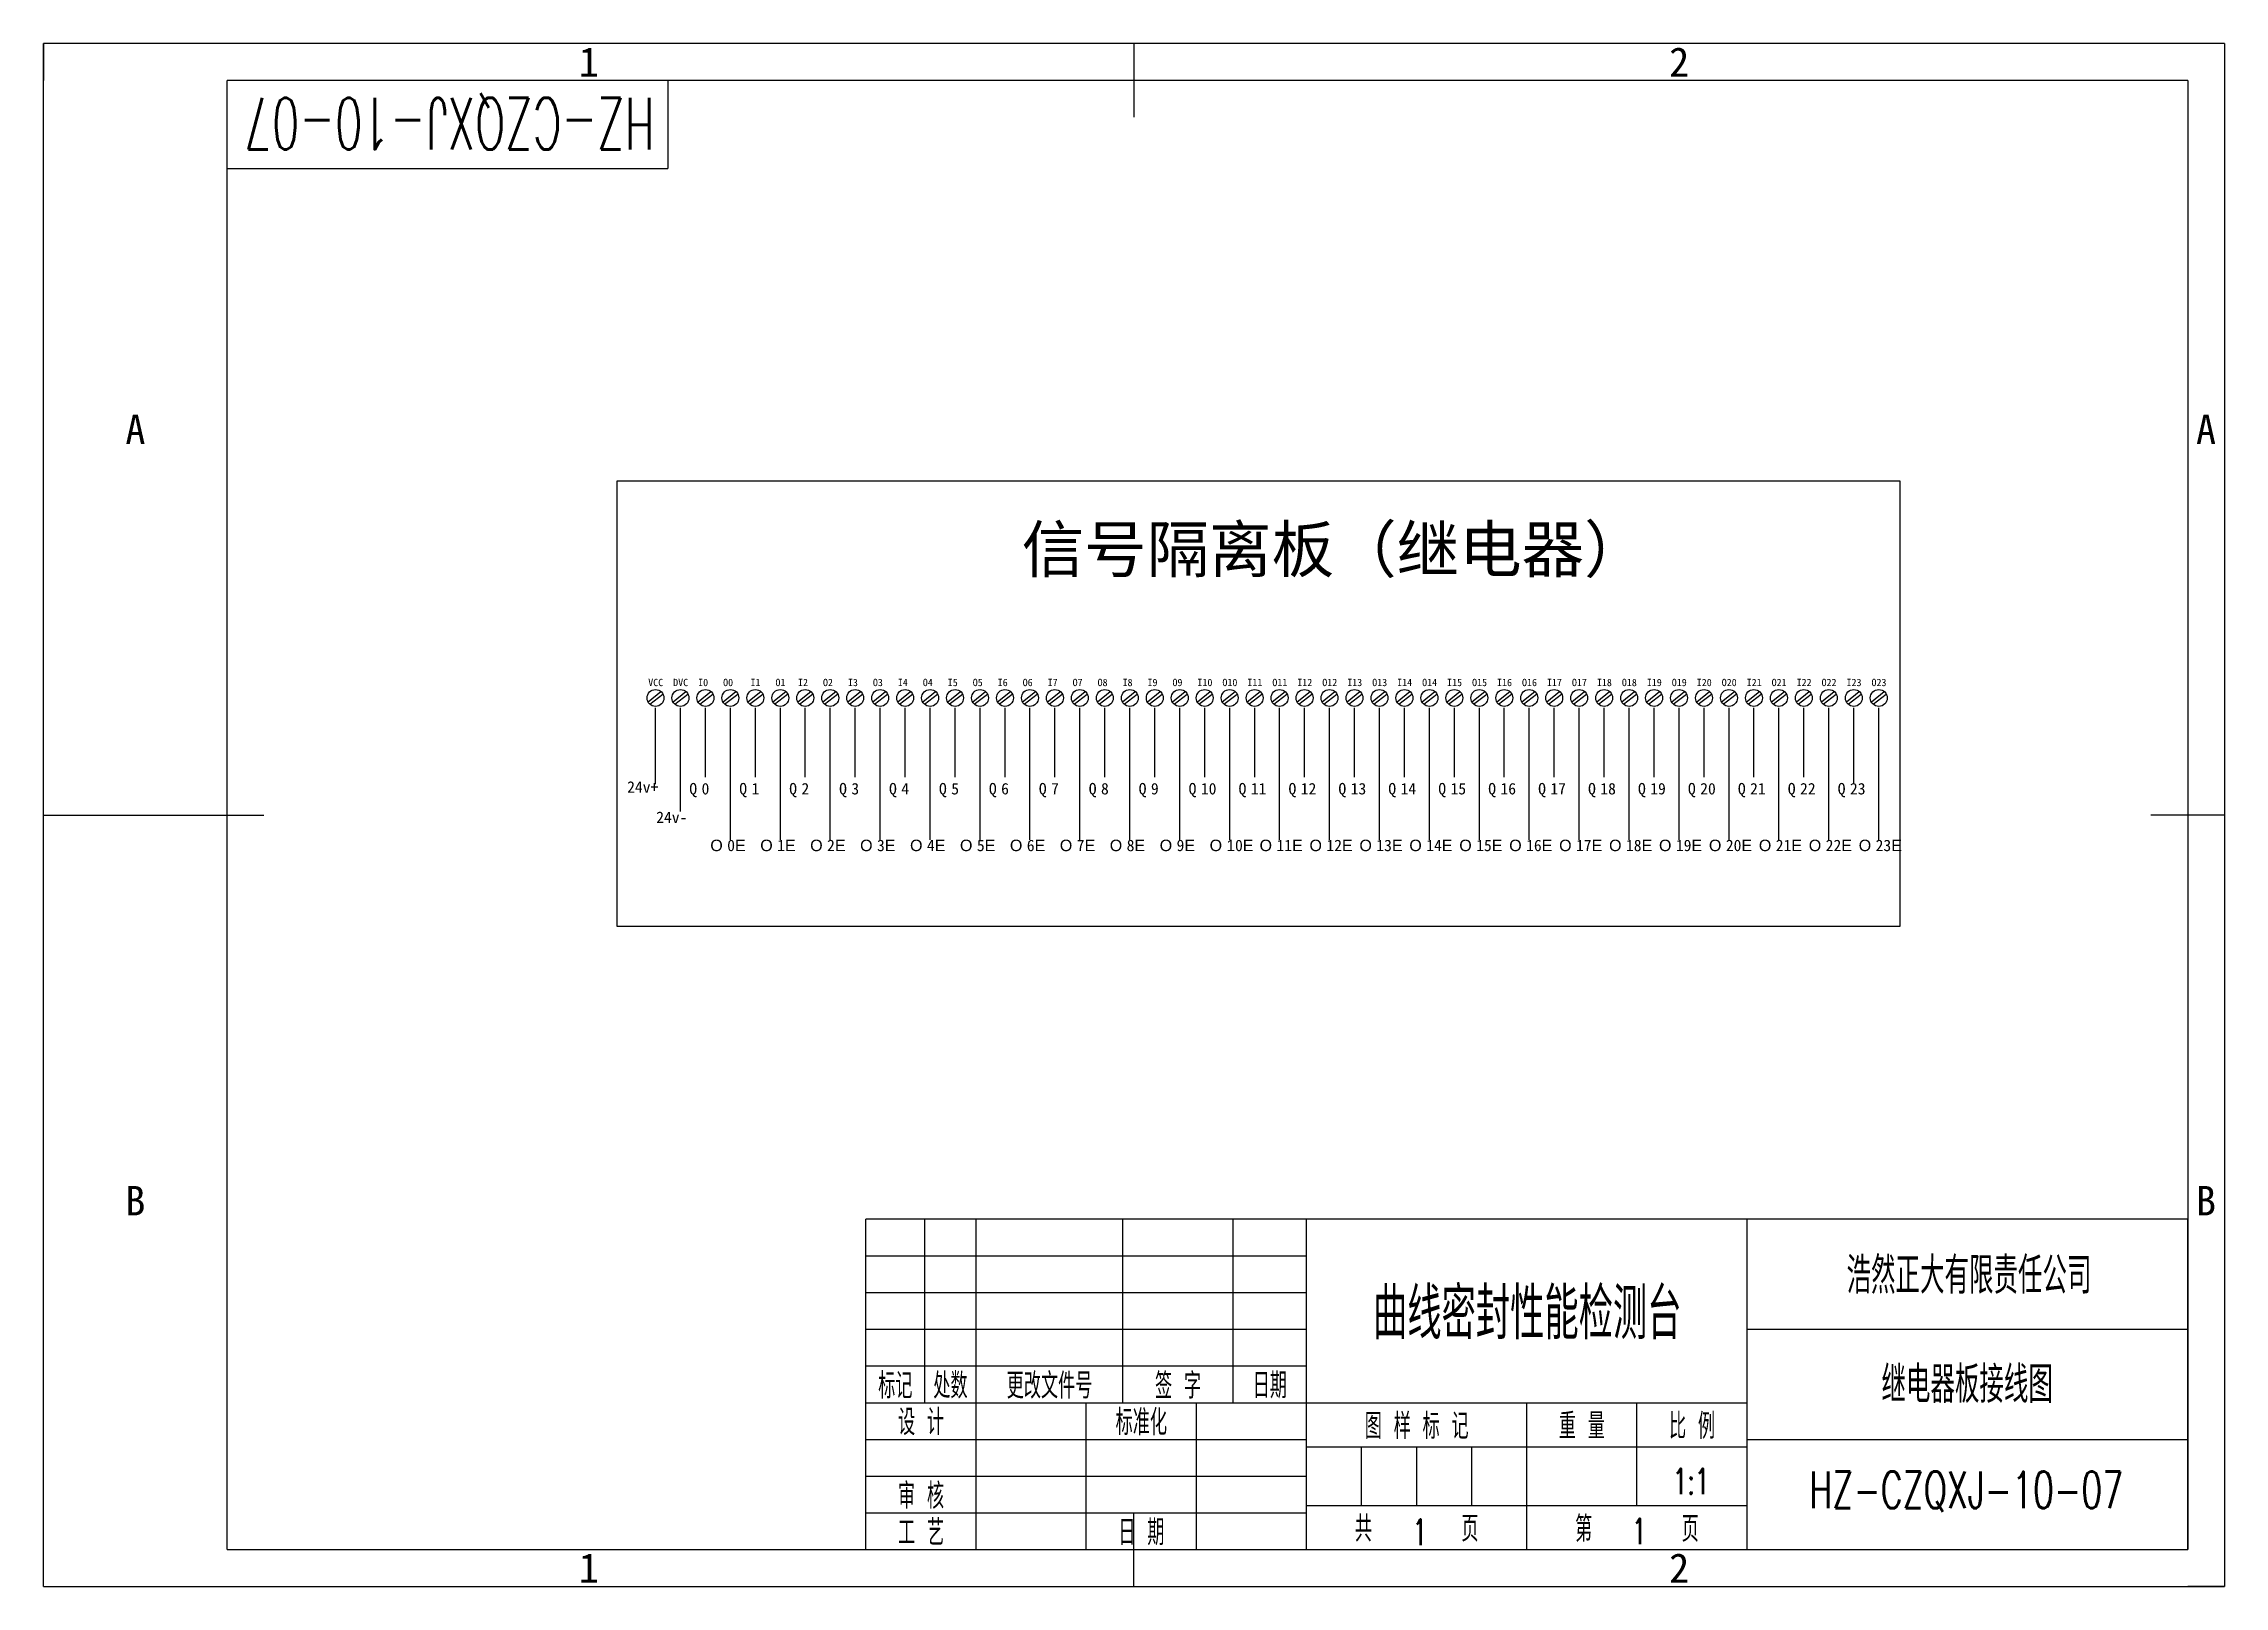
# Model space of a CAD drawing. Header units: millimetres. Extents: x -25 to 272, y -5 to 205.
import ezdxf
from ezdxf.enums import TextEntityAlignment as Align

# ---------------------------------------------------------------- set-up
doc = ezdxf.new("R2010")
doc.units = ezdxf.units.MM
doc.header["$LTSCALE"] = 10
for name, color, linetype in [('1轮廓实线层', 7, 'Continuous'), ('2细线层', 4, 'Continuous'), ('6文字层', 3, 'Continuous'), ('图框层', 7, 'Continuous')]:
    doc.layers.add(name, color=color, linetype=linetype)
doc.styles.add('PC_TEXTSTYLE', font='romans.shx', dxfattribs={"width": 0.8, "bigfont": 'hzfs.shx'})

# ---------------------------------------------------------------- blocks, each defined once
blk = doc.blocks.new('PC_TITLE_BLOCK')
at = {"layer": '1轮廓实线层'}
for p, q in [((0, 45), (-180, 45)), ((-180, 0), (-180, 45)), ((-172, 20), (-172, 45)), ((-165, 20), (-165, 45)), ((-145, 20), (-145, 45)), ((-130, 20), (-130, 45)), ((-120, 0), (-120, 45)), ((-60, 30), (0, 30)), ((-180, 20), (-60, 20)), ((-165, 0), (-165, 20)), ((-150, 0), (-150, 20)), ((-135, 0), (-135, 20)), ((-60, 15), (0, 15)), ((-180, 0), (0, 0))]:
    blk.add_line(p, q, dxfattribs=at)
at = {"layer": '1轮廓实线层', "color": 7}
for p, q in [((-60, 0), (-60, 45)), ((-180, 25), (-120, 25))]:
    blk.add_line(p, q, dxfattribs=at)
at = {"layer": '2细线层'}
for p, q in [((-180, 40), (-120, 40)), ((-180, 35), (-120, 35)), ((-180, 30), (-120, 30)), ((-90, 0), (-90, 20)), ((-75, 6), (-75, 20)), ((-180, 15), (-120, 15)), ((-120, 14), (-60, 14)), ((-112.5, 6), (-112.5, 14)), ((-105, 6), (-105, 14)), ((-97.5, 6), (-97.5, 14)), ((-180, 10), (-120, 10)), ((-120, 6), (-60, 6)), ((-180, 5), (-120, 5))]:
    blk.add_line(p, q, dxfattribs=at)
at = {"layer": '图框层'}
blk.add_line((0, 0), (0, 45), dxfattribs=at)
at = {"layer": '6文字层', "style": 'PC_TEXTSTYLE', "width": 0.667}
for s, p in [('标记', (-176, 22.5)), ('处数', (-168.5, 22.5)), (' 更改文件号 ', (-155, 22.5)), (' 签 字 ', (-137.5, 22.5)), (' 日期 ', (-125, 22.5)), (' 设 计 ', (-172.5, 17.51)), (' 标准化 ', (-142.5, 17.51)), (' 图 样 标 记 ', (-105, 17)), (' 重 量 ', (-82.5, 17)), (' 比 例 ', (-67.5, 17)), (' 审 核 ', (-172.5, 7.5)), (' 工 艺 ', (-172.5, 2.5)), (' 日 期 ', (-142.5, 2.5)), ('共       页', (-105, 3)), ('第       页', (-75, 3))]:
    blk.add_text(s, height=3.5, dxfattribs=at).set_placement(p, align=Align.MIDDLE)
at = {"layer": '6文字层', "style": 'PC_TEXTSTYLE', "flags": 8}
for tag, height, width, p, p2 in [('企业名称', 5, 1.98445, (-54.29, 34.82), (-5.27, 34.82)), ('产品名称或材料标记', 7, 0.600652, (-113.46, 28.64), (-66.42, 28.64)), ('图样名称', 5, 2.004495, (-54.79, 19.98), (-5.27, 19.98)), ('标准化', 3.5, 1.023147, (-133.83, 15.37), (-120.75, 15.37)), ('审核', 3.5, 1.579393, (-163.99, 5.37), (-150.63, 5.37)), ('重量', 3.5, 1.408247, (-88.46, 7.54), (-76.55, 7.54)), ('比例', 3.5, 1.385287, (-73.35, 7.54), (-61.93, 7.54)), ('图样代号', 5, 2.006536, (-54.79, 5.63), (-5.52, 5.63)), ('工艺', 3.5, 1.621807, (-164.21, 0.37), (-150.89, 0.37)), ('日期', 3.5, 1.560088, (-133.83, 0.37), (-120.75, 0.37)), ('共几页', 3.5, 0.557144, (-108.07, 0.63), (-101.05, 0.63))]:
    blk.add_attdef(tag, text='', height=height, dxfattribs=dict(at, width=width)).set_placement(p, p2, align=Align.FIT)
at = {"layer": '6文字层', "style": 'PC_TEXTSTYLE', "width": 4.379073, "flags": 8}
blk.add_attdef('设计', text='', height=3.5, rotation=358.4644, dxfattribs=at).set_placement((-164.23, 15.37), (-150.37, 15), align=Align.FIT)
at = {"layer": '6文字层', "color": 3, "style": 'PC_TEXTSTYLE', "width": 0.56476, "flags": 8}
blk.add_attdef('第几页', text='', height=3.5, dxfattribs=at).set_placement((-78.29, 0.75), (-71.16, 0.75), align=Align.FIT)
at = {"layer": '6文字层', "ltscale": 10, "style": 'PC_TEXTSTYLE', "flags": 1}
blk.add_attdef('图纸张数', (-58.68, -0.49), '', height=2.5, dxfattribs=at)
blk = doc.blocks.new('PC_TYDH_BLOCK')
at = {"layer": '2细线层', "linetype": 'Continuous'}
for p in [(60, 0), (0, -12)]:
    blk.add_line(p, (60, -12), dxfattribs=at)
at = {"layer": '6文字层', "style": 'PC_TEXTSTYLE', "width": 1.815486}
blk.add_attdef('图样代号', text='', height=7, rotation=180, dxfattribs=at).set_placement((58.24, -2.4), (2.35, -2.4), align=Align.FIT)

msp = doc.modelspace()

# ---------------------------------------------------------------- linework, layer by layer
at = {"layer": '1轮廓实线层'}
for p, q in [((123.5, 205), (123.5, 195)), ((0, 0), (0, 200)), ((267, 200), (0, 200)), ((267, 200), (267, 0)), ((57.33, 115.41), (59.07, 116.8)), ((57.55, 115.07), (59.33, 116.45)), ((60.73, 115.41), (62.47, 116.8)), ((60.95, 115.07), (62.73, 116.45)), ((64.13, 115.41), (65.87, 116.8)), ((64.35, 115.07), (66.13, 116.45)), ((67.53, 115.41), (69.27, 116.8)), ((67.75, 115.07), (69.53, 116.45)), ((70.93, 115.41), (72.67, 116.8)), ((71.15, 115.07), (72.93, 116.45)), ((74.33, 115.41), (76.07, 116.8)), ((74.55, 115.07), (76.33, 116.45)), ((77.73, 115.41), (79.47, 116.8)), ((77.95, 115.07), (79.73, 116.45)), ((81.13, 115.41), (82.87, 116.8)), ((81.35, 115.07), (83.13, 116.45)), ((84.53, 115.41), (86.27, 116.8)), ((84.75, 115.07), (86.53, 116.45)), ((87.93, 115.41), (89.67, 116.8)), ((88.15, 115.07), (89.93, 116.45)), ((91.33, 115.41), (93.07, 116.8)), ((91.55, 115.07), (93.33, 116.45)), ((94.73, 115.41), (96.47, 116.8)), ((94.95, 115.07), (96.73, 116.45)), ((98.13, 115.41), (99.87, 116.8)), ((98.35, 115.07), (100.13, 116.45)), ((101.53, 115.41), (103.27, 116.8)), ((101.75, 115.07), (103.53, 116.45)), ((104.93, 115.41), (106.67, 116.8)), ((105.15, 115.07), (106.93, 116.45)), ((108.33, 115.41), (110.07, 116.8)), ((108.55, 115.07), (110.33, 116.45)), ((111.73, 115.41), (113.47, 116.8)), ((111.95, 115.07), (113.73, 116.45)), ((115.13, 115.41), (116.87, 116.8)), ((115.35, 115.07), (117.13, 116.45)), ((118.53, 115.41), (120.27, 116.8)), ((118.75, 115.07), (120.53, 116.45)), ((121.93, 115.41), (123.67, 116.8)), ((122.15, 115.07), (123.93, 116.45)), ((125.33, 115.41), (127.07, 116.8)), ((125.55, 115.07), (127.33, 116.45)), ((128.73, 115.41), (130.47, 116.8)), ((128.95, 115.07), (130.73, 116.45)), ((132.13, 115.41), (133.87, 116.8)), ((132.35, 115.07), (134.13, 116.45)), ((135.53, 115.41), (137.27, 116.8)), ((135.75, 115.07), (137.53, 116.45)), ((138.93, 115.41), (140.67, 116.8)), ((139.15, 115.07), (140.93, 116.45)), ((142.33, 115.41), (144.07, 116.8)), ((142.55, 115.07), (144.33, 116.45)), ((145.73, 115.41), (147.47, 116.8)), ((145.95, 115.07), (147.73, 116.45)), ((149.13, 115.41), (150.87, 116.8)), ((149.35, 115.07), (151.13, 116.45)), ((152.53, 115.41), (154.27, 116.8)), ((152.75, 115.07), (154.53, 116.45)), ((155.93, 115.41), (157.67, 116.8)), ((156.15, 115.07), (157.93, 116.45)), ((159.33, 115.41), (161.07, 116.8)), ((159.55, 115.07), (161.33, 116.45)), ((162.73, 115.41), (164.47, 116.8)), ((162.95, 115.07), (164.73, 116.45)), ((166.13, 115.41), (167.87, 116.8)), ((166.35, 115.07), (168.13, 116.45)), ((169.53, 115.41), (171.27, 116.8)), ((169.75, 115.07), (171.53, 116.45)), ((172.93, 115.41), (174.67, 116.8)), ((173.15, 115.07), (174.93, 116.45)), ((176.33, 115.41), (178.07, 116.8)), ((176.55, 115.07), (178.33, 116.45)), ((179.73, 115.41), (181.47, 116.8)), ((179.95, 115.07), (181.73, 116.45)), ((183.13, 115.41), (184.87, 116.8)), ((183.35, 115.07), (185.13, 116.45)), ((186.53, 115.41), (188.27, 116.8)), ((186.75, 115.07), (188.53, 116.45)), ((189.93, 115.41), (191.67, 116.8)), ((190.15, 115.07), (191.93, 116.45)), ((193.33, 115.41), (195.07, 116.8)), ((193.55, 115.07), (195.33, 116.45)), ((196.73, 115.41), (198.47, 116.8)), ((196.95, 115.07), (198.73, 116.45)), ((200.13, 115.41), (201.87, 116.8)), ((200.35, 115.07), (202.13, 116.45)), ((203.53, 115.41), (205.27, 116.8)), ((203.75, 115.07), (205.53, 116.45)), ((206.93, 115.41), (208.67, 116.8)), ((207.15, 115.07), (208.93, 116.45)), ((210.33, 115.41), (212.07, 116.8)), ((210.55, 115.07), (212.33, 116.45)), ((213.73, 115.41), (215.47, 116.8)), ((213.95, 115.07), (215.73, 116.45)), ((217.13, 115.41), (218.87, 116.8)), ((217.35, 115.07), (219.13, 116.45)), ((220.53, 115.41), (222.27, 116.8)), ((220.75, 115.07), (222.53, 116.45)), ((223.93, 115.41), (225.67, 116.8)), ((224.15, 115.07), (225.93, 116.45)), ((58.29, 114.59), (58.29, 104.19)), ((61.69, 114.59), (61.69, 100.47)), ((65.09, 114.59), (65.09, 105.13)), ((68.49, 114.59), (68.49, 96.64)), ((71.89, 114.59), (71.89, 105.13)), ((75.29, 114.59), (75.29, 96.64)), ((78.69, 114.59), (78.69, 105.13)), ((82.09, 114.59), (82.09, 96.64)), ((85.49, 114.59), (85.49, 105.13)), ((88.89, 114.59), (88.89, 96.64)), ((92.29, 114.59), (92.29, 105.13)), ((95.69, 114.59), (95.69, 96.64)), ((99.09, 114.59), (99.09, 105.13)), ((102.49, 114.59), (102.49, 96.64)), ((105.89, 114.59), (105.89, 105.13)), ((109.29, 114.59), (109.29, 96.64)), ((112.69, 114.59), (112.69, 105.13)), ((116.09, 114.59), (116.09, 96.64)), ((119.49, 114.59), (119.49, 105.13)), ((122.89, 114.59), (122.89, 96.64)), ((126.29, 114.59), (126.29, 105.13)), ((129.69, 114.59), (129.69, 96.64)), ((133.09, 114.59), (133.09, 105.13)), ((136.49, 114.59), (136.49, 96.64)), ((139.89, 114.59), (139.89, 105.13)), ((143.29, 114.59), (143.29, 96.64)), ((146.69, 114.59), (146.69, 105.13)), ((150.09, 114.59), (150.09, 96.64)), ((153.49, 114.59), (153.49, 105.13)), ((156.89, 114.59), (156.89, 96.64)), ((160.29, 114.59), (160.29, 105.13)), ((163.69, 114.59), (163.69, 96.64)), ((167.09, 114.59), (167.09, 105.13)), ((170.49, 114.59), (170.49, 96.64)), ((173.89, 114.59), (173.89, 105.13)), ((177.29, 114.59), (177.29, 96.64)), ((180.69, 114.59), (180.69, 105.13)), ((184.09, 114.59), (184.09, 96.64)), ((187.49, 114.59), (187.49, 105.13)), ((190.89, 114.59), (190.89, 96.64)), ((194.29, 114.59), (194.29, 105.13)), ((197.69, 114.59), (197.69, 96.64)), ((201.09, 114.59), (201.09, 105.13)), ((204.49, 114.59), (204.49, 96.64)), ((207.89, 114.59), (207.89, 105.13)), ((211.29, 114.59), (211.29, 96.64)), ((214.69, 114.59), (214.69, 105.13)), ((218.09, 114.59), (218.09, 96.64)), ((221.49, 114.59), (221.49, 104.36)), ((224.89, 114.59), (224.89, 96.64)), ((-25, 100), (5, 100)), ((272, 100), (262, 100)), ((123.5, -5), (123.5, 5)), ((0, 0), (267, 0))]:
    msp.add_line(p, q, dxfattribs=at)
msp.add_lwpolyline([(53.12, 145.47), (227.79, 145.47), (227.79, 84.84), (53.12, 84.84)], close=True, dxfattribs=at)
for centre in [(58.33, 115.93), (61.73, 115.93), (65.13, 115.93), (68.53, 115.93), (71.93, 115.93), (75.33, 115.93), (78.73, 115.93), (82.13, 115.93), (85.53, 115.93), (88.93, 115.93), (92.33, 115.93), (95.73, 115.93), (99.13, 115.93), (102.53, 115.93), (105.93, 115.93), (109.33, 115.93), (112.73, 115.93), (116.13, 115.93), (119.53, 115.93), (122.93, 115.93), (126.33, 115.93), (129.73, 115.93), (133.13, 115.93), (136.53, 115.93), (139.93, 115.93), (143.33, 115.93), (146.73, 115.93), (150.13, 115.93), (153.53, 115.93), (156.93, 115.93), (160.33, 115.93), (163.73, 115.93), (167.13, 115.93), (170.53, 115.93), (173.93, 115.93), (177.33, 115.93), (180.73, 115.93), (184.13, 115.93), (187.53, 115.93), (190.93, 115.93), (194.33, 115.93), (197.73, 115.93), (201.13, 115.93), (204.53, 115.93), (207.93, 115.93), (211.33, 115.93), (214.73, 115.93), (218.13, 115.93), (221.53, 115.93), (224.93, 115.93)]:
    msp.add_circle(centre, 1.15, dxfattribs=at)
at = {"layer": '2细线层'}
for p, q in [((-25, -5), (-25, 205)), ((272, 205), (-25, 205)), ((-25, 205), (-25, 200)), ((123.5, 205), (123.5, 200)), ((272, 205), (272, -5)), ((-25, 100), (0, 100)), ((272, 100), (267, 100)), ((-25, -5), (-25, 0)), ((123.5, -5), (123.5, 0)), ((-25, -5), (272, -5)), ((-25, -5), (0, -5)), ((272, -5), (267, -5))]:
    msp.add_line(p, q, dxfattribs=at)

# ---------------------------------------------------------------- block references
at = {"layer": '图框层'}
ref = msp.add_blockref('PC_TYDH_BLOCK', (0, 200), dxfattribs=at)
ref.add_attrib('图样代号', 'HZ-CZQXJ-10-07', dxfattribs={"layer": '6文字层', "height": 7, "rotation": 180, "style": 'PC_TEXTSTYLE', "width": 0.566488}).set_placement((58.24, 197.6), (2.35, 197.6), align=Align.FIT)
ref = msp.add_blockref('PC_TITLE_BLOCK', (267, 0), dxfattribs=at)
ref.add_attrib('产品名称或材料标记', '曲线密封性能检测台', dxfattribs={"layer": '6文字层', "height": 7, "style": 'PC_TEXTSTYLE', "width": 0.667}).set_placement((177.06, 28.64), align=Align.CENTER)
ref.add_attrib('共几页', '1', dxfattribs={"layer": '6文字层', "height": 3.5, "style": 'PC_TEXTSTYLE', "width": 0.667}).set_placement((162.44, 0.63), align=Align.CENTER)
ref.add_attrib('图样名称', '继电器板接线图', dxfattribs={"layer": '6文字层', "height": 5, "style": 'PC_TEXTSTYLE', "width": 0.667}).set_placement((236.97, 19.98), align=Align.CENTER)
ref.add_attrib('企业名称', '浩然正大有限责任公司', dxfattribs={"layer": '6文字层', "height": 5, "style": 'PC_TEXTSTYLE', "width": 0.667}).set_placement((237.22, 34.82), align=Align.CENTER)
ref.add_attrib('图样代号', 'HZ-CZQXJ-10-07', dxfattribs={"layer": '6文字层', "height": 5, "style": 'PC_TEXTSTYLE', "width": 0.667}).set_placement((236.85, 5.63), align=Align.CENTER)
ref.add_attrib('比例', '1:1', dxfattribs={"layer": '6文字层', "height": 3.5, "style": 'PC_TEXTSTYLE', "width": 0.667}).set_placement((199.36, 7.54), align=Align.CENTER)
ref.add_attrib('第几页', '1', dxfattribs={"layer": '6文字层', "color": 3, "height": 3.5, "style": 'PC_TEXTSTYLE', "width": 0.667}).set_placement((192.28, 0.75), align=Align.CENTER)

# ---------------------------------------------------------------- texts
at = {"layer": '1轮廓实线层', "insert": (108.2, 139.29), "char_height": 6.24, "attachment_point": 1}
msp.add_mtext('{\\fSimSun|b0|i0|c134|p54;信号隔离板（继电器）}', dxfattribs=at)
at = {"layer": '6文字层'}
for s, p in [('1', (49.25, 202.5)), ('2', (197.75, 202.5)), ('A', (-12.5, 152.5)), ('A', (269.5, 152.5)), ('B', (-12.5, 47.5)), ('B', (269.5, 47.5)), ('1', (49.25, -2.5)), ('2', (197.75, -2.5))]:
    msp.add_text(s, height=4, dxfattribs=at).set_placement(p, align=Align.MIDDLE)
at = {"layer": '6文字层', "width": 10.2475, "attachment_point": 1}
for s, insert, char_height in [('{\\f宋体|b0|i0|c134|p54;VCC}', (57.34, 118.54), 1), ('{\\f宋体|b0|i0|c134|p54;DVC}', (60.74, 118.54), 1), ('{\\f宋体|b0|i0|c134|p54;I0}', (64.14, 118.54), 1), ('{\\f宋体|b0|i0|c134|p54;O0}', (67.54, 118.54), 1), ('{\\f宋体|b0|i0|c134|p54;I1}', (71.27, 118.54), 1), ('{\\f宋体|b0|i0|c134|p54;O1}', (74.67, 118.54), 1), ('{\\f宋体|b0|i0|c134|p54;I2}', (77.74, 118.54), 1), ('{\\f宋体|b0|i0|c134|p54;O2}', (81.14, 118.54), 1), ('{\\f宋体|b0|i0|c134|p54;I3}', (84.54, 118.54), 1), ('{\\f宋体|b0|i0|c134|p54;O3}', (87.94, 118.54), 1), ('{\\f宋体|b0|i0|c134|p54;I4}', (91.34, 118.54), 1), ('{\\f宋体|b0|i0|c134|p54;O4}', (94.74, 118.54), 1), ('{\\f宋体|b0|i0|c134|p54;I5}', (98.14, 118.54), 1), ('{\\f宋体|b0|i0|c134|p54;O5}', (101.54, 118.54), 1), ('{\\f宋体|b0|i0|c134|p54;I6}', (104.94, 118.54), 1), ('{\\f宋体|b0|i0|c134|p54;O6}', (108.34, 118.54), 1), ('{\\f宋体|b0|i0|c134|p54;I7}', (111.74, 118.54), 1), ('{\\f宋体|b0|i0|c134|p54;O7}', (115.14, 118.54), 1), ('{\\f宋体|b0|i0|c134|p54;O8}', (118.54, 118.54), 1), ('{\\f宋体|b0|i0|c134|p54;I8}', (121.94, 118.54), 1), ('{\\f宋体|b0|i0|c134|p54;I9}', (125.34, 118.54), 1), ('{\\f宋体|b0|i0|c134|p54;O9}', (128.74, 118.54), 1), ('{\\f宋体|b0|i0|c134|p54;I10}', (132.14, 118.54), 1), ('{\\f宋体|b0|i0|c134|p54;O10}', (135.54, 118.54), 1), ('{\\f宋体|b0|i0|c134|p54;I11}', (138.94, 118.54), 1), ('{\\f宋体|b0|i0|c134|p54;O11}', (142.34, 118.54), 1), ('{\\f宋体|b0|i0|c134|p54;I12}', (145.74, 118.54), 1), ('{\\f宋体|b0|i0|c134|p54;O12}', (149.14, 118.54), 1), ('{\\f宋体|b0|i0|c134|p54;I13}', (152.54, 118.54), 1), ('{\\f宋体|b0|i0|c134|p54;O13}', (155.94, 118.54), 1), ('{\\f宋体|b0|i0|c134|p54;I14}', (159.34, 118.54), 1), ('{\\f宋体|b0|i0|c134|p54;O14}', (162.74, 118.54), 1), ('{\\f宋体|b0|i0|c134|p54;I15}', (166.14, 118.54), 1), ('{\\f宋体|b0|i0|c134|p54;O15}', (169.54, 118.54), 1), ('{\\f宋体|b0|i0|c134|p54;I16}', (172.94, 118.54), 1), ('{\\f宋体|b0|i0|c134|p54;O16}', (176.34, 118.54), 1), ('{\\f宋体|b0|i0|c134|p54;I17}', (179.74, 118.54), 1), ('{\\f宋体|b0|i0|c134|p54;O17}', (183.14, 118.54), 1), ('{\\f宋体|b0|i0|c134|p54;I18}', (186.54, 118.54), 1), ('{\\f宋体|b0|i0|c134|p54;O18}', (189.94, 118.54), 1), ('{\\f宋体|b0|i0|c134|p54;I19}', (193.34, 118.54), 1), ('{\\f宋体|b0|i0|c134|p54;O19}', (196.74, 118.54), 1), ('{\\f宋体|b0|i0|c134|p54;I20}', (200.14, 118.54), 1), ('{\\f宋体|b0|i0|c134|p54;O20}', (203.54, 118.54), 1), ('{\\f宋体|b0|i0|c134|p54;I21}', (206.94, 118.54), 1), ('{\\f宋体|b0|i0|c134|p54;O21}', (210.34, 118.54), 1), ('{\\f宋体|b0|i0|c134|p54;I22}', (213.74, 118.54), 1), ('{\\f宋体|b0|i0|c134|p54;O22}', (217.14, 118.54), 1), ('{\\f宋体|b0|i0|c134|p54;I23}', (220.54, 118.54), 1), ('{\\f宋体|b0|i0|c134|p54;O23}', (223.94, 118.54), 1), ('24v+', (54.47, 104.59), 1.56), ('{\\f宋体|b0|i0|c134|p54;Q\\fArial|b0|i0|c0|p32; }0', (62.94, 104.36), 1.56), ('{\\f宋体|b0|i0|c134|p54;Q\\fArial|b0|i0|c0|p32; \\f宋体|b0|i0|c134|p54;1}', (69.74, 104.36), 1.56), ('{\\f宋体|b0|i0|c134|p54;Q\\fArial|b0|i0|c0|p32; \\f宋体|b0|i0|c134|p54;2}', (76.54, 104.36), 1.56), ('{\\f宋体|b0|i0|c134|p54;Q\\fArial|b0|i0|c0|p32; \\f宋体|b0|i0|c134|p54;3}', (83.34, 104.36), 1.56), ('{\\f宋体|b0|i0|c134|p54;Q\\fArial|b0|i0|c0|p32; \\f宋体|b0|i0|c134|p54;4}', (90.14, 104.36), 1.56), ('{\\f宋体|b0|i0|c134|p54;Q\\fArial|b0|i0|c0|p32; \\f宋体|b0|i0|c134|p54;5}', (96.94, 104.36), 1.56), ('{\\f宋体|b0|i0|c134|p54;Q\\fArial|b0|i0|c0|p32; \\f宋体|b0|i0|c134|p54;6}', (103.74, 104.36), 1.56), ('{\\f宋体|b0|i0|c134|p54;Q\\fArial|b0|i0|c0|p32; \\f宋体|b0|i0|c134|p54;7}', (110.54, 104.36), 1.56), ('{\\f宋体|b0|i0|c134|p54;Q\\fArial|b0|i0|c0|p32; \\f宋体|b0|i0|c134|p54;8}', (117.34, 104.36), 1.56), ('{\\f宋体|b0|i0|c134|p54;Q\\fArial|b0|i0|c0|p32; \\f宋体|b0|i0|c134|p54;9}', (124.14, 104.36), 1.56), ('{\\f宋体|b0|i0|c134|p54;Q\\fArial|b0|i0|c0|p32; \\f宋体|b0|i0|c134|p54;10}', (130.94, 104.36), 1.56), ('{\\f宋体|b0|i0|c134|p54;Q\\fArial|b0|i0|c0|p32; \\f宋体|b0|i0|c134|p54;11}', (137.74, 104.36), 1.56), ('{\\f宋体|b0|i0|c134|p54;Q\\fArial|b0|i0|c0|p32; \\f宋体|b0|i0|c134|p54;12}', (144.54, 104.36), 1.56), ('{\\f宋体|b0|i0|c134|p54;Q\\fArial|b0|i0|c0|p32; \\f宋体|b0|i0|c134|p54;13}', (151.34, 104.36), 1.56), ('{\\f宋体|b0|i0|c134|p54;Q\\fArial|b0|i0|c0|p32; \\f宋体|b0|i0|c134|p54;14}', (158.14, 104.36), 1.56), ('{\\f宋体|b0|i0|c134|p54;Q\\fArial|b0|i0|c0|p32; \\f宋体|b0|i0|c134|p54;15}', (164.94, 104.36), 1.56), ('{\\f宋体|b0|i0|c134|p54;Q\\fArial|b0|i0|c0|p32; \\f宋体|b0|i0|c134|p54;16}', (171.74, 104.36), 1.56), ('{\\f宋体|b0|i0|c134|p54;Q\\fArial|b0|i0|c0|p32; \\f宋体|b0|i0|c134|p54;17}', (178.54, 104.36), 1.56), ('{\\f宋体|b0|i0|c134|p54;Q\\fArial|b0|i0|c0|p32; \\f宋体|b0|i0|c134|p54;18}', (185.34, 104.36), 1.56), ('{\\f宋体|b0|i0|c134|p54;Q\\fArial|b0|i0|c0|p32; \\f宋体|b0|i0|c134|p54;19}', (192.14, 104.36), 1.56), ('{\\f宋体|b0|i0|c134|p54;Q\\fArial|b0|i0|c0|p32; \\f宋体|b0|i0|c134|p54;20}', (198.94, 104.36), 1.56), ('{\\f宋体|b0|i0|c134|p54;Q\\fArial|b0|i0|c0|p32; \\f宋体|b0|i0|c134|p54;21}', (205.74, 104.36), 1.56), ('{\\f宋体|b0|i0|c134|p54;Q\\fArial|b0|i0|c0|p32; \\f宋体|b0|i0|c134|p54;22}', (212.54, 104.36), 1.56), ('{\\f宋体|b0|i0|c134|p54;Q\\fArial|b0|i0|c0|p32; \\f宋体|b0|i0|c134|p54;23}', (219.34, 104.36), 1.56), ('24v-', (58.43, 100.47), 1.56), ('{\\fArial|b0|i0|c0|p32;O }0{\\fArial|b0|i0|c0|p32;E}', (65.8, 96.64), 1.56), ('{\\fArial|b0|i0|c0|p32;O \\f宋体|b0|i0|c134|p54;1\\fArial|b0|i0|c0|p32;E}', (72.6, 96.64), 1.56), ('{\\fArial|b0|i0|c0|p32;O \\f宋体|b0|i0|c134|p54;2\\fArial|b0|i0|c0|p32;E}', (79.4, 96.64), 1.56), ('{\\fArial|b0|i0|c0|p32;O \\f宋体|b0|i0|c134|p54;3\\fArial|b0|i0|c0|p32;E}', (86.2, 96.64), 1.56), ('{\\fArial|b0|i0|c0|p32;O \\f宋体|b0|i0|c134|p54;4\\fArial|b0|i0|c0|p32;E}', (93, 96.64), 1.56), ('{\\fArial|b0|i0|c0|p32;O \\f宋体|b0|i0|c134|p54;5\\fArial|b0|i0|c0|p32;E}', (99.8, 96.64), 1.56), ('{\\fArial|b0|i0|c0|p32;O \\f宋体|b0|i0|c134|p54;6\\fArial|b0|i0|c0|p32;E}', (106.6, 96.64), 1.56), ('{\\fArial|b0|i0|c0|p32;O \\f宋体|b0|i0|c134|p54;7\\fArial|b0|i0|c0|p32;E}', (113.4, 96.64), 1.56), ('{\\fArial|b0|i0|c0|p32;O \\f宋体|b0|i0|c134|p54;8\\fArial|b0|i0|c0|p32;E}', (120.2, 96.64), 1.56), ('{\\fArial|b0|i0|c0|p32;O \\f宋体|b0|i0|c134|p54;9\\fArial|b0|i0|c0|p32;E}', (127, 96.64), 1.56), ('{\\fArial|b0|i0|c0|p32;O \\f??|b0|i0|c0|p54;1}0{\\fArial|b0|i0|c0|p32;E}', (133.8, 96.64), 1.56), ('{\\fArial|b0|i0|c0|p32;O \\f宋体|b0|i0|c134|p54;11\\fArial|b0|i0|c0|p32;E}', (140.6, 96.64), 1.56), ('{\\fArial|b0|i0|c0|p32;O \\f宋体|b0|i0|c134|p54;12\\fArial|b0|i0|c0|p32;E}', (147.4, 96.64), 1.56), ('{\\fArial|b0|i0|c0|p32;O \\f宋体|b0|i0|c134|p54;13\\fArial|b0|i0|c0|p32;E}', (154.2, 96.64), 1.56), ('{\\fArial|b0|i0|c0|p32;O \\f宋体|b0|i0|c134|p54;14\\fArial|b0|i0|c0|p32;E}', (161, 96.64), 1.56), ('{\\fArial|b0|i0|c0|p32;O \\f宋体|b0|i0|c134|p54;15\\fArial|b0|i0|c0|p32;E}', (167.8, 96.64), 1.56), ('{\\fArial|b0|i0|c0|p32;O \\f宋体|b0|i0|c134|p54;16\\fArial|b0|i0|c0|p32;E}', (174.6, 96.64), 1.56), ('{\\fArial|b0|i0|c0|p32;O \\f宋体|b0|i0|c134|p54;17\\fArial|b0|i0|c0|p32;E}', (181.4, 96.64), 1.56), ('{\\fArial|b0|i0|c0|p32;O \\f宋体|b0|i0|c134|p54;18\\fArial|b0|i0|c0|p32;E}', (188.2, 96.64), 1.56), ('{\\fArial|b0|i0|c0|p32;O \\f宋体|b0|i0|c134|p54;19\\fArial|b0|i0|c0|p32;E}', (195, 96.64), 1.56), ('{\\fArial|b0|i0|c0|p32;O \\f宋体|b0|i0|c134|p54;20\\fArial|b0|i0|c0|p32;E}', (201.8, 96.64), 1.56), ('{\\fArial|b0|i0|c0|p32;O \\f宋体|b0|i0|c134|p54;21\\fArial|b0|i0|c0|p32;E}', (208.6, 96.64), 1.56), ('{\\fArial|b0|i0|c0|p32;O \\f宋体|b0|i0|c134|p54;22\\fArial|b0|i0|c0|p32;E}', (215.4, 96.64), 1.56), ('{\\fArial|b0|i0|c0|p32;O \\f宋体|b0|i0|c134|p54;23\\fArial|b0|i0|c0|p32;E}', (222.2, 96.64), 1.56)]:
    msp.add_mtext(s, dxfattribs=dict(at, insert=insert, char_height=char_height))

doc.saveas('drawing.dxf')
